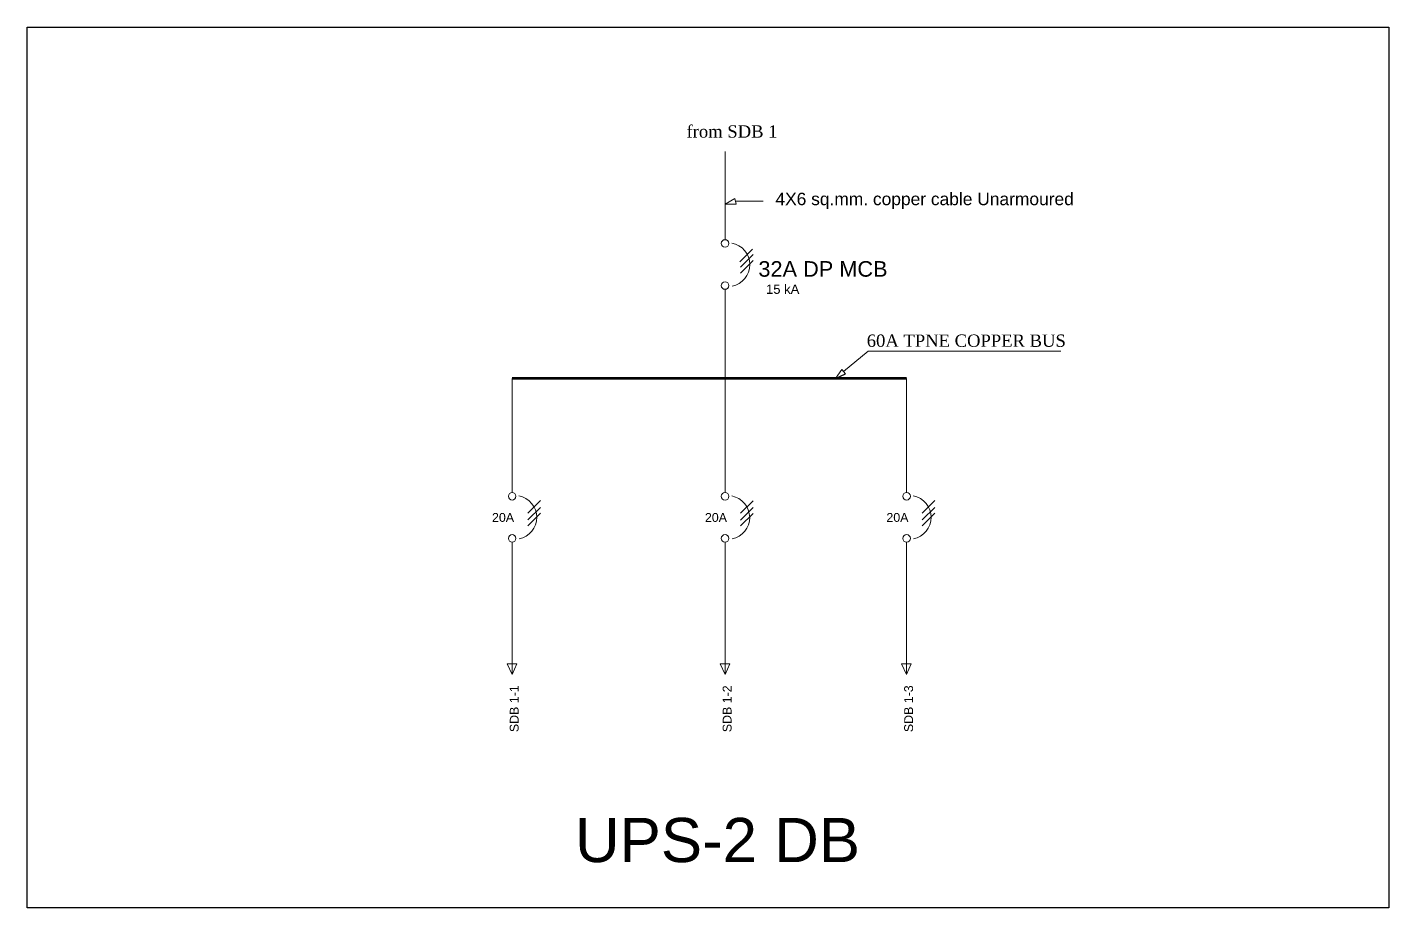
# Model space of a CAD drawing. Header units: millimetres. Extents: x 2390631 to 3337895, y 3598750 to 3969149.
# Drawn here: x 3118103 to 3164556, y 3781857 to 3811900 of the extents above; entities that cross this region are included whole.
import ezdxf

# ---------------------------------------------------------------- set-up
doc = ezdxf.new("R2010")
doc.units = ezdxf.units.MM
doc.header["$MEASUREMENT"] = 0
for name, color, linetype, lineweight in [('1 LIGHT N SWITCH', 3, 'Continuous', 25), ('7 POWER PT WIRING', 3, 'Continuous', 25), ('Singleline', 82, 'Continuous', 20)]:
    doc.layers.add(name, color=color, linetype=linetype, lineweight=lineweight)
doc.styles.add('ARIAL', font='arial.ttf')
doc.styles.add('MM', font='dutch.ttf')
doc.styles.add('ROOM', font='arial.ttf')

msp = doc.modelspace()

# ---------------------------------------------------------------- linework, layer by layer
at = {"layer": '1 LIGHT N SWITCH', "ltscale": 1000}
msp.add_lwpolyline([(3118103, 3811900), (3164556, 3811900), (3164556, 3781857), (3118103, 3781857)], close=True, dxfattribs=at)
at = {"layer": '7 POWER PT WIRING'}
msp.add_line((3145674, 3799919), (3146018, 3800079), dxfattribs=at)
at = {"layer": 'Singleline'}
for p, q in [((3141913, 3804652), (3141913, 3807657)), ((3142244, 3806056), (3141913, 3805868)), ((3142293, 3805868), (3141913, 3805868)), ((3141913, 3801705), (3141913, 3802958)), ((3141912, 3799919), (3141913, 3802620)), ((3134648, 3796026), (3134648, 3799919)), ((3141912, 3796024), (3141912, 3799917)), ((3145895, 3800228), (3145674, 3799919)), ((3148104, 3796026), (3148104, 3799919)), ((3135178, 3795317), (3135609, 3795749)), ((3142442, 3795316), (3142873, 3795747)), ((3148633, 3795317), (3149065, 3795749)), ((3135178, 3795088), (3135609, 3795519)), ((3135178, 3794884), (3135609, 3795315)), ((3142442, 3795087), (3142873, 3795518)), ((3142442, 3794883), (3142873, 3795314)), ((3148633, 3795088), (3149065, 3795519)), ((3148633, 3794884), (3149065, 3795315)), ((3134648, 3794332), (3134651, 3789815)), ((3141913, 3794330), (3141915, 3789814)), ((3148104, 3794332), (3148106, 3789815)), ((3134480, 3790183), (3134810, 3790183)), ((3141745, 3790181), (3142075, 3790181)), ((3147936, 3790183), (3148266, 3790183))]:
    msp.add_line(p, q, dxfattribs=at)
at = {"layer": 'Singleline', "ltscale": 2.5}
for p, q in [((3142244, 3806056), (3142293, 3805868)), ((3145895, 3800228), (3146018, 3800079))]:
    msp.add_line(p, q, dxfattribs=at)
at = {"layer": 'Singleline', "color": 4}
msp.add_line((3142268, 3805962), (3143212, 3805962), dxfattribs=at)
at = {"layer": 'Singleline', "color": 2}
for p, q in [((3142417, 3803892), (3142848, 3804323)), ((3142443, 3803714), (3142874, 3804145)), ((3142443, 3803510), (3142874, 3803941))]:
    msp.add_line(p, q, dxfattribs=at)
at = {"layer": 'Singleline', "color": 1, "lineweight": 80}
msp.add_line((3148104, 3799919), (3134648, 3799919), dxfattribs=at)
at = {"layer": 'Singleline'}
for points in [[(3153369, 3800848), (3146793, 3800848), (3145957, 3800153)], [(3134810, 3790183), (3134651, 3789815), (3134480, 3790183)], [(3142075, 3790181), (3141915, 3789814), (3141745, 3790181)], [(3148266, 3790183), (3148106, 3789815), (3147936, 3790183)]]:
    msp.add_lwpolyline(points, dxfattribs=at)
at = {"layer": 'Singleline', "color": 2}
for centre in [(3141913, 3804523), (3141913, 3803087)]:
    msp.add_circle(centre, 129, dxfattribs=at)
at = {"layer": 'Singleline'}
for centre in [(3134648, 3795897), (3141912, 3795895), (3148104, 3795897), (3134648, 3794461), (3141912, 3794459), (3148104, 3794461)]:
    msp.add_circle(centre, 129, dxfattribs=at)
at = {"layer": 'Singleline', "color": 2}
msp.add_arc((3142006, 3803800), 747, 281.248, 79.4875, dxfattribs=at)
at = {"layer": 'Singleline'}
for centre in [(3134740, 3795174), (3142005, 3795173), (3148196, 3795174)]:
    msp.add_arc(centre, 747, 281.248, 79.4875, dxfattribs=at)

# ---------------------------------------------------------------- texts
at = {"layer": 'Singleline', "color": 1}
for s, height, style, p in [('from SDB 1', 420.4, 'MM', (3140596, 3808134)), ('32A DP MCB', 530.5, 'ROOM', (3143049, 3803389)), ('15 kA', 318.3, 'ROOM', (3143309, 3802804)), ('60A TPNE COPPER BUS', 420.38, 'MM', (3146746, 3800996))]:
    msp.add_text(s, height=height, dxfattribs=dict(at, style=style)).set_placement(p)
at = {"layer": 'Singleline'}
for s, height, style, p in [('4X6 sq.mm. copper cable Unarmoured', 424.37, 'ROOM', (3143630, 3805829)), ('20A', 302.4, 'ARIAL', (3133961, 3795024)), ('20A  ', 302.4, 'ARIAL', (3141225, 3795023)), ('20A  ', 302.4, 'ARIAL', (3147417, 3795024))]:
    msp.add_text(s, height=height, dxfattribs=dict(at, style=style)).set_placement(p)
at = {"layer": 'Singleline', "style": 'ARIAL'}
for s, p in [('SDB 1-1', (3134869, 3787850)), ('SDB 1-2', (3142133, 3787848)), ('SDB 1-3', (3148325, 3787850))]:
    msp.add_text(s, height=302.4, rotation=90, dxfattribs=at).set_placement(p)
at = {"layer": 'Singleline', "color": 1, "linetype": 'Continuous', "lineweight": 35, "insert": (3141655, 3784158), "char_height": 1509.3, "attachment_point": 5, "style": 'ARIAL'}
msp.add_mtext('UPS-2 DB', dxfattribs=at)

doc.saveas('drawing.dxf')
